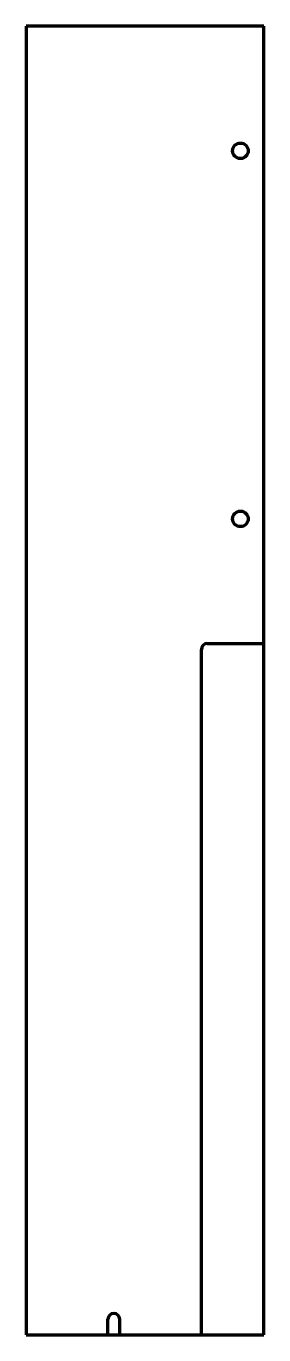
# Model space of a CAD drawing. Header units: inches. Extents: x 0 to 15.2, y 0 to 84.
import ezdxf

# ---------------------------------------------------------------- set-up
doc = ezdxf.new("R2010")
doc.units = ezdxf.units.IN
doc.header["$MEASUREMENT"] = 0
doc.layers.add('1', color=7, linetype='Continuous')

msp = doc.modelspace()

# ---------------------------------------------------------------- linework, layer by layer
at = {"color": 7, "lineweight": 90}
for p, q in [((0, 84), (0, 0)), ((15.25, 84), (0, 84)), ((15.25, 0), (15.25, 84)), ((0, 0), (15.25, 0))]:
    msp.add_line(p, q, dxfattribs=at)
at = {"layer": '1', "color": 7, "lineweight": 90}
for p, q in [((11.25, 0), (11.25, 44)), ((11.625, 44.375), (15.25, 44.375)), ((5.25, 0), (5.25, 1)), ((6, 0), (6, 1))]:
    msp.add_line(p, q, dxfattribs=at)
at = {"layer": '1', "color": 1, "lineweight": 90}
for centre in [(13.75, 76), (13.75, 52.375)]:
    msp.add_circle(centre, 0.5, dxfattribs=at)
at = {"layer": '1', "color": 7, "lineweight": 90}
for centre, start in [((11.625, 44), 90), ((5.625, 1), 0)]:
    msp.add_arc(centre, 0.375, start, 180, dxfattribs=at)

doc.saveas('drawing.dxf')
